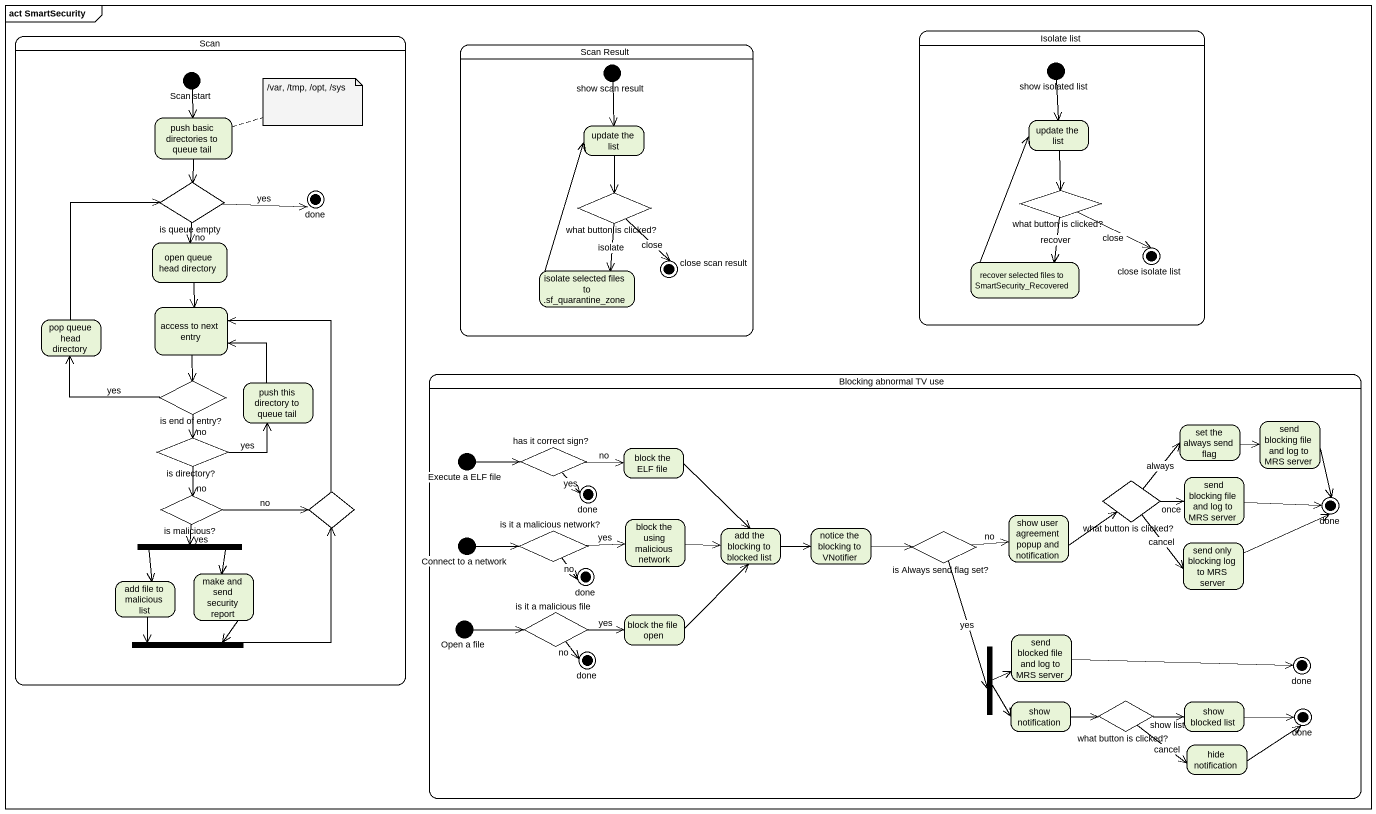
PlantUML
@startuml
mainframe act SmartSecurity
hide empty description
state Scan {
  state "Scan start" as Scan_start <<start>>
  state "push basic directories to queue tail" as push_basic_directories_to
  state "is queue empty" as is_queue_empty <<choice>>
  state done <<end>>
  state "open queue head directory" as open_queue_head_directory
  state "pop queue head directory" as pop_queue_head_directory
  state "access to next entry" as access_to_next_entry
  state "is end of entry?" as is_end_of_entry <<choice>>
  state "push this directory to queue tail" as push_this_directory_to
  state "is directory?" as is_directory <<choice>>
  state "is malicious?" as is_malicious <<choice>>
  state choice1 <<choice>>
  state fork1 <<fork>>
  state "add file to malicious list" as add_file_to_malicious_list
  state "make and send security report" as make_and_send_security
  state fork2 <<join>>
}
state "Scan Result" as Scan_Result {
  state "show scan result" as show_scan_result <<start>>
  state "update the list" as update_the_list
  state "what button is clicked?" as what_button_is_clicked <<choice>>
  state "isolate selected files to .sf_quarantine_zone" as isolate_selected_files_to
  state "close scan result" as close_scan_result <<end>>
}
state "Isolate list" as Isolate_list {
  state "show isolated list" as show_isolated_list <<start>>
  state "update the list" as update_the_list_2
  state "what button is clicked?" as what_button_is_clicked_2 <<choice>>
  state "close isolate list" as close_isolate_list <<end>>
  state "recover selected files to SmartSecurity_Recovered" as recover_selected_files_to
}
state "Blocking abnormal TV use" as Blocking_abnormal_TV_use {
  state "has it correct sign?" as has_it_correct_sign <<choice>>
  state "block the ELF file" as block_the_ELF_file
  state "set the always send flag" as set_the_always_send_flag
  state "send blocking file and log to MRS server" as send_blocking_file_and_log
  state "Execute a ELF file" as Execute_a_ELF_file <<start>>
  state "done" as done_2 <<end>>
  state "what button is clicked?" as what_button_is_clicked_3 <<choice>>
  state "send blocking file and log to MRS server" as send_blocking_file_and_log_2
  state "block the using malicious network" as block_the_using_malicious
  state "show user agreement popup and notification" as show_user_agreement_popup
  state "done" as done_3 <<end>>
  state "Connect to a network" as Connect_to_a_network <<start>>
  state "is it a malicious network?" as is_it_a_malicious_network <<choice>>
  state "add the blocking to blocked list" as add_the_blocking_to_blocked
  state "notice the blocking to VNotifier" as notice_the_blocking_to
  state "is Always send flag set?" as is_Always_send_flag_set <<choice>>
  state "send only blocking log to MRS server" as send_only_blocking_log_to
  state "done" as done_4 <<end>>
  state "Open a file" as Open_a_file <<start>>
  state "is it a malicious file" as is_it_a_malicious_file <<choice>>
  state "block the file open" as block_the_file_open
  state "send blocked file and log to MRS server" as send_blocked_file_and_log
  state "done" as done_5 <<end>>
  state fork3 <<fork>>
  state "done" as done_6 <<end>>
  state "show notification" as show_notification
  state "what button is clicked?" as what_button_is_clicked_4 <<choice>>
  state "show blocked list" as show_blocked_list
  state "done" as done_7 <<end>>
  state "hide notification" as hide_notification
}
Scan_start --> push_basic_directories_to
show_scan_result --> update_the_list
show_isolated_list --> update_the_list_2
push_basic_directories_to --> is_queue_empty
update_the_list --> what_button_is_clicked
update_the_list_2 --> what_button_is_clicked_2
is_queue_empty -right-> done : yes
is_queue_empty --> open_queue_head_directory : no
what_button_is_clicked --> isolate_selected_files_to : isolate
what_button_is_clicked --> close_scan_result : close
what_button_is_clicked_2 -right-> close_isolate_list : close
what_button_is_clicked_2 --> recover_selected_files_to : recover
open_queue_head_directory --> access_to_next_entry
isolate_selected_files_to -up-> update_the_list
recover_selected_files_to -up-> update_the_list_2
pop_queue_head_directory -up-> is_queue_empty
access_to_next_entry --> is_end_of_entry
is_end_of_entry -left-> pop_queue_head_directory : yes
is_end_of_entry --> is_directory : no
push_this_directory_to -up-> access_to_next_entry
is_directory -right-> push_this_directory_to : yes
is_directory --> is_malicious : no
has_it_correct_sign -right-> block_the_ELF_file : no
has_it_correct_sign --> done_2 : yes
block_the_ELF_file --> add_the_blocking_to_blocked
set_the_always_send_flag -right-> send_blocking_file_and_log
send_blocking_file_and_log --> done_3
Execute_a_ELF_file -right-> has_it_correct_sign
what_button_is_clicked_3 -up-> set_the_always_send_flag : always
what_button_is_clicked_3 -right-> send_blocking_file_and_log_2 : once
what_button_is_clicked_3 --> send_only_blocking_log_to : cancel
send_blocking_file_and_log_2 -right-> done_3
is_malicious -right-> choice1 : no
is_malicious --> fork1 : yes
choice1 -up-> access_to_next_entry
block_the_using_malicious -right-> add_the_blocking_to_blocked
show_user_agreement_popup -right-> what_button_is_clicked_3
fork1 --> add_file_to_malicious_list
fork1 --> make_and_send_security
Connect_to_a_network -right-> is_it_a_malicious_network
is_it_a_malicious_network -right-> block_the_using_malicious : yes
is_it_a_malicious_network --> done_4 : no
add_the_blocking_to_blocked -right-> notice_the_blocking_to
notice_the_blocking_to -right-> is_Always_send_flag_set
is_Always_send_flag_set -right-> show_user_agreement_popup : no
is_Always_send_flag_set --> fork3 : yes
send_only_blocking_log_to -right-> done_3
add_file_to_malicious_list --> fork2
make_and_send_security --> fork2
fork2 -up-> choice1
Open_a_file -right-> is_it_a_malicious_file
is_it_a_malicious_file -right-> block_the_file_open : yes
is_it_a_malicious_file --> done_5 : no
block_the_file_open -up-> add_the_blocking_to_blocked
send_blocked_file_and_log -right-> done_6
fork3 -right-> send_blocked_file_and_log
fork3 --> show_notification
show_notification -right-> what_button_is_clicked_4
what_button_is_clicked_4 -right-> show_blocked_list : show list
what_button_is_clicked_4 -right-> hide_notification : cancel
show_blocked_list -right-> done_7
hide_notification -right-> done_7
note right of push_basic_directories_to : /var, /tmp, /opt, /sys
@enduml
